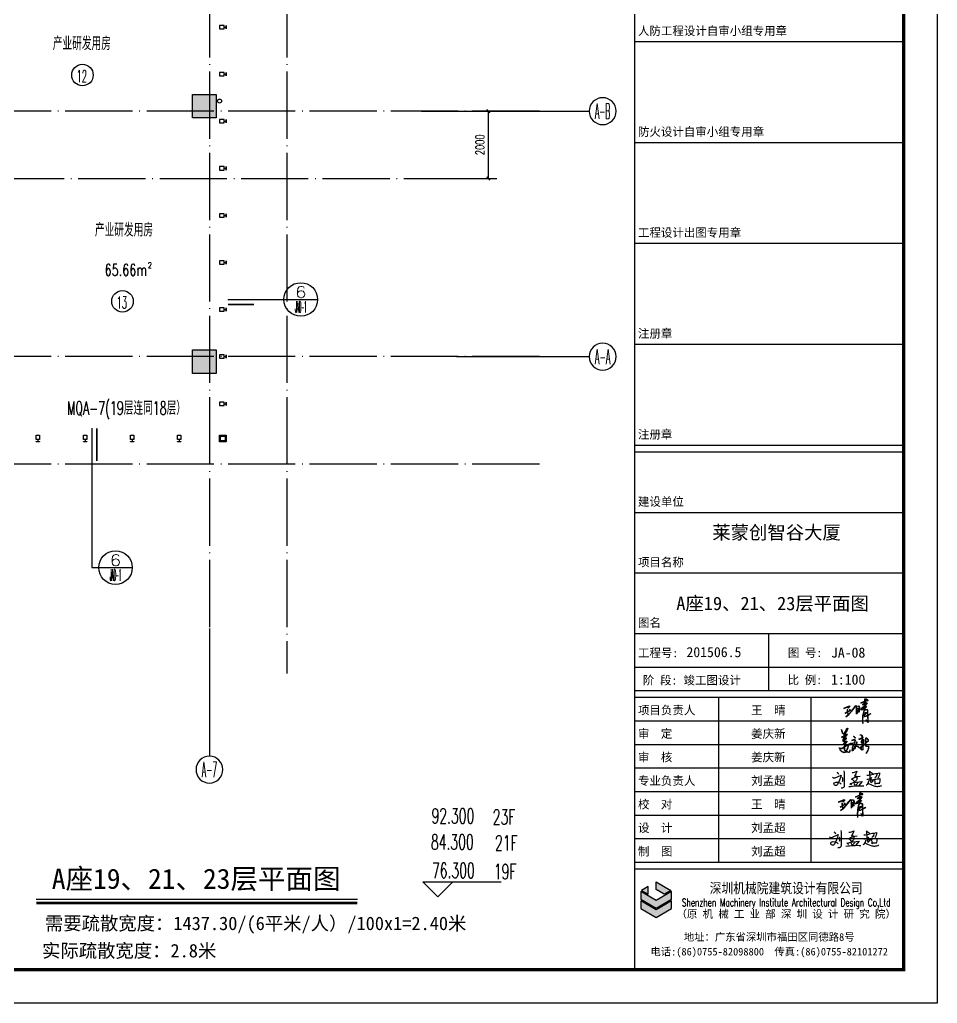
# Model space of a CAD drawing. Extents: x 1980812 to 2578970, y -669191 to 284498.
# Drawn here: x 2037623 to 2064912, y -338014 to -308764 of the extents above; entities that cross this region are included whole.
import ezdxf
from ezdxf.enums import TextEntityAlignment as Align

# ---------------------------------------------------------------- set-up
doc = ezdxf.new("R2010")
doc.units = 0
doc.header["$LTSCALE"] = 1000
doc.header["$MEASUREMENT"] = 0
doc.linetypes.add('DOTE', pattern=[2.42, 2, -0.2, 0.02, -0.2])
for name, color, linetype in [('0-电子签名', 7, 'Continuous'), ('A-ANNO-TEXT', 131, 'Continuous'), ('AXIS', 3, 'Continuous'), ('AXIS_TEXT', 7, 'Continuous'), ('COLU', 6, 'Continuous'), ('COLU_HATCH', 251, 'Continuous'), ('CURTWALL', 2, 'Continuous'), ('DIM_ELEV', 3, 'Continuous'), ('dote', 1, 'DOTE'), ('EQUIP_地漏', 255, 'Continuous'), ('TK', 1, 'Continuous'), ('VPIPE-雨水', 140, 'Continuous'), ('WINDOW', 2, 'Continuous'), ('幕墙编号', 14, 'Continuous'), ('房号', 231, 'Continuous'), ('房间名称', 7, 'Continuous'), ('窗户分隔', 133, 'Continuous'), ('节点', 3, 'Continuous'), ('详细尺寸', 11, 'Continuous'), ('详细标注', 231, 'Continuous')]:
    doc.layers.add(name, color=color, linetype=linetype)
doc.styles.add('_TCH_AXIS', font='COMPLEX', dxfattribs={"bigfont": 'GBCBIG'})
doc.styles.add('_TCH_DIM_T3', font='SIMPLEX', dxfattribs={"width": 0.705882, "bigfont": 'GBCBIG'})
doc.styles.add('COMP', font='COMPLEX.shx', dxfattribs={"bigfont": 'hztxt'})
doc.styles.add('COMPLEX', font='COMPLEX')
doc.styles.add('HEITI', font='simplex.shx', dxfattribs={"width": 0.6, "bigfont": 'hztxt.shx'})
doc.styles.add('HZF', font='ROMANS2', dxfattribs={"width": 0.7, "bigfont": 'HZDF2'})
doc.styles.add('HZTXTW', font='txtw.shx', dxfattribs={"width": 0.6, "bigfont": 'hztxtw.shx'})
doc.styles.add('SONGTI', font='NSimSun.ttf', dxfattribs={"width": 1.1})
doc.dimstyles.new('_TCH_ARCH&&100', dxfattribs={"dimtxt": 255, "dimasz": 100, "dimexe": 250, "dimexo": 300, "dimgap": 122.5, "dimtad": 1, "dimdec": 0, "dimzin": 0, "dimdsep": 46, "dimtxsty": '_TCH_DIM_T3', "dimblk": 'ARCHTICK', "dimcen": 0.09, "dimclrt": 7, "dimazin": 2, "dimtfac": 1, "dimtdec": 0, "dimtix": 1, "dimtmove": 2, "dimatfit": 3, "dimfxl": 1, "dimtolj": 1, "dimtzin": 0, "dimarcsym": 0})

# ---------------------------------------------------------------- blocks, each defined once
blk = doc.blocks.new('_index')
blk.add_line((-0.5, 0), (0.5, 0))
blk.add_circle((0, 0), 0.5)
at = {"style": 'COMP'}
for tag, width, p, p2 in [('1', 2.333333, (-0.17, 0.05), (0.17, 0.05)), ('-', 1.166667, (-0.17, -0.39), (0.17, -0.39))]:
    blk.add_attdef(tag, text='', height=0.34, dxfattribs=dict(at, width=width)).set_placement(p, p2, align=Align.FIT)
blk = doc.blocks.new('A$C28812CA5')
at = {"layer": '房间名称', "style": 'HZTXTW', "width": 0.6}
for p in [(42805, -13987), (44058, -19530)]:
    blk.add_text('产业研发用房', height=400, rotation=0.0006, dxfattribs=at).set_placement(p, align=Align.MIDDLE_CENTER)
blk = doc.blocks.new('huxingbianhao')
at = {"layer": '房号'}
for centre in [(42823, -14927), (44014, -21655)]:
    blk.add_circle(centre, 320, dxfattribs=at)
at = {"layer": '房号', "style": 'HZTXTW', "width": 0.506757}
for s, p in [('12', (42648, -15140)), ('13', (43839, -21869))]:
    blk.add_text(s, height=358.4, dxfattribs=at).set_placement(p)
blk = doc.blocks.new('_ArchTick')
at = {"color": 0, "linetype": 'ByBlock', "const_width": 0.4}
blk.add_lwpolyline([(-0.5, -0.5), (0.5, 0.5)], dxfattribs=at)
blk = doc.blocks.new('*D1662')
at = {"layer": 'Defpoints', "color": 0, "transparency": 16777216}
for p in [(52607, -16000), (52607, -18000), (54892, -18000)]:
    blk.add_point(p, dxfattribs=at)
at = {"layer": '详细标注', "color": 0, "lineweight": -2, "transparency": 16777216}
for p, q in [((52907, -16000), (55142, -16000)), ((54892, -16000), (54892, -18000)), ((52907, -18000), (55142, -18000))]:
    blk.add_line(p, q, dxfattribs=at)
at = {"layer": '详细标注', "color": 0, "lineweight": -2, "transparency": 16777216, "xscale": 100, "yscale": 100, "zscale": 100}
for p, rotation in [((54892, -16000), 90), ((54892, -18000), 270)]:
    blk.add_blockref('_ArchTick', p, dxfattribs=dict(at, rotation=rotation))
at = {"layer": '详细标注', "color": 7, "transparency": 16777216, "insert": (54642, -17000), "char_height": 255, "attachment_point": 5, "rotation": 90, "style": '_TCH_DIM_T3'}
blk.add_mtext('\\A1;2000', dxfattribs=at)
blk = doc.blocks.new('18~23层墙柱')
at = {"layer": 'COLU_HATCH'}
h = blk.add_hatch(color=256, dxfattribs=at)
h.dxf.hatch_style = 1
h.paths.add_polyline_path([(46100, 7100), (46100, 7800), (46800, 7800), (46800, 7100)])
h = blk.add_hatch(color=256, dxfattribs=at)
h.dxf.hatch_style = 1
h.paths.add_polyline_path([(46100, 200), (46800, 200), (46800, -500), (46100, -500)])
at = {"layer": 'COLU'}
for points in [[(46100, 7100), (46100, 7800), (46800, 7800), (46800, 7100)], [(46100, 200), (46800, 200), (46800, -500), (46100, -500)]]:
    blk.add_lwpolyline(points, close=True, dxfattribs=at)
blk = doc.blocks.new('A$C3A35773D')
at = {"layer": 'VPIPE-雨水', "linetype": 'Continuous'}
blk.add_circle((46900, -15700), 60, dxfattribs=at)
blk = doc.blocks.new('竖梃0903')
at = {"layer": '窗户分隔'}
blk.add_line((115028288, 22648046), (115028222, 22648046), dxfattribs=at)
for points in [[(115028222, 22648096), (115028225, 22648096), (115028225, 22647996), (115028222, 22647996)], [(115028288, 22648096), (115028422, 22648096), (115028422, 22647996), (115028288, 22647996)]]:
    blk.add_lwpolyline(points, close=True, dxfattribs=at)
blk = doc.blocks.new('_AXISO')
blk.add_circle((0, 0), 0.5)
at = {"layer": 'AXIS_TEXT', "style": 'COMPLEX', "width": 1.041667}
blk.add_attdef('A', text='', height=0.56, dxfattribs=at).set_placement((-0.25, -0.28), (0.25, -0.28), align=Align.FIT)
blk = doc.blocks.new('王晴')
at = {"layer": '0-电子签名'}
for p, q in [((200470, -227864), (200610, -227801)), ((200470, -227870), (200609, -227807)), ((200475, -227868), (200615, -227805)), ((200570, -227772), (200568, -227800)), ((200568, -227800), (200576, -227894)), ((200571, -227766), (200569, -227794)), ((200569, -227794), (200577, -227888)), ((200605, -227775), (200570, -227772)), ((200606, -227769), (200571, -227766)), ((200576, -227770), (200574, -227798)), ((200574, -227798), (200581, -227892)), ((200610, -227773), (200576, -227770)), ((200656, -227795), (200605, -227775)), ((200657, -227789), (200606, -227769)), ((200609, -227807), (200656, -227803)), ((200661, -227793), (200610, -227773)), ((200610, -227801), (200657, -227797)), ((200615, -227805), (200661, -227801)), ((200656, -227803), (200656, -227795)), ((200657, -227797), (200657, -227789)), ((200661, -227801), (200661, -227793)), ((200027, -228005), (200173, -227944)), ((200028, -227999), (200174, -227938)), ((200033, -228003), (200178, -227942)), ((200122, -228029), (200114, -228045)), ((200114, -228045), (200122, -228119)), ((200123, -228024), (200115, -228040)), ((200115, -228040), (200123, -228114)), ((200127, -228027), (200120, -228043)), ((200120, -228043), (200127, -228118)), ((200178, -227954), (200136, -228003)), ((200179, -227948), (200137, -227997)), ((200184, -227952), (200142, -228001)), ((200161, -228076), (200199, -228047)), ((200162, -228070), (200200, -228041)), ((200167, -228074), (200205, -228045)), ((200173, -227944), (200178, -227954)), ((200174, -227938), (200179, -227948)), ((200199, -228047), (200174, -228041)), ((200200, -228041), (200175, -228035)), ((200178, -227942), (200184, -227952)), ((200205, -228045), (200180, -228039)), ((200226, -228085), (200296, -227996)), ((200227, -228079), (200297, -227990)), ((200232, -228083), (200302, -227994)), ((200296, -227996), (200344, -227938)), ((200297, -227990), (200345, -227932)), ((200302, -227994), (200350, -227936)), ((200344, -227938), (200353, -227948)), ((200345, -227932), (200354, -227942)), ((200350, -227936), (200359, -227946)), ((200353, -227948), (200354, -228157)), ((200354, -227942), (200355, -228151)), ((200357, -228050), (200360, -228029)), ((200358, -228044), (200361, -228024)), ((200359, -227946), (200360, -228155)), ((200360, -228029), (200397, -228012)), ((200361, -228024), (200398, -228006)), ((200402, -228054), (200362, -228121)), ((200363, -228048), (200366, -228027)), ((200403, -228048), (200363, -228115)), ((200366, -228027), (200402, -228010)), ((200408, -228052), (200368, -228119)), ((200368, -228140), (200424, -228067)), ((200369, -228134), (200425, -228061)), ((200373, -228138), (200430, -228065)), ((200394, -227952), (200408, -227941)), ((200395, -227946), (200409, -227935)), ((200397, -228012), (200416, -228025)), ((200398, -228006), (200416, -228019)), ((200400, -227950), (200414, -227939)), ((200402, -228010), (200421, -228023)), ((200416, -228025), (200402, -228054)), ((200416, -228019), (200403, -228048)), ((200408, -227941), (200427, -227983)), ((200421, -228023), (200408, -228052)), ((200409, -227935), (200428, -227977)), ((200414, -227939), (200433, -227981)), ((200427, -227983), (200423, -228106)), ((200428, -227977), (200424, -228101)), ((200433, -227981), (200429, -228104)), ((200482, -228026), (200471, -228047)), ((200471, -228047), (200513, -228031)), ((200483, -228020), (200472, -228041)), ((200472, -228041), (200514, -228025)), ((200488, -228024), (200477, -228045)), ((200477, -228045), (200519, -228029)), ((200542, -227971), (200482, -228026)), ((200543, -227965), (200483, -228020)), ((200548, -227969), (200488, -228024)), ((200513, -228031), (200565, -227989)), ((200514, -228025), (200566, -227983)), ((200515, -227909), (200581, -227858)), ((200565, -227917), (200515, -227909)), ((200516, -227903), (200582, -227852)), ((200566, -227912), (200516, -227903)), ((200519, -228029), (200571, -227987)), ((200521, -227907), (200587, -227856)), ((200571, -227915), (200521, -227907)), ((200561, -228035), (200539, -228112)), ((200562, -228029), (200540, -228106)), ((200571, -227944), (200542, -227971)), ((200572, -227938), (200543, -227965)), ((200567, -228033), (200545, -228110)), ((200577, -227942), (200548, -227969)), ((200580, -227993), (200561, -228035)), ((200581, -227987), (200562, -228029)), ((200576, -227894), (200565, -227917)), ((200565, -227989), (200616, -227954)), ((200577, -227888), (200566, -227912)), ((200566, -227983), (200617, -227948)), ((200586, -227991), (200567, -228033)), ((200631, -227873), (200571, -227944)), ((200581, -227892), (200571, -227915)), ((200571, -227987), (200622, -227952)), ((200632, -227867), (200572, -227938)), ((200636, -227871), (200577, -227942)), ((200578, -228051), (200599, -228037)), ((200579, -228045), (200600, -228031)), ((200616, -227954), (200580, -227993)), ((200581, -227858), (200610, -227861)), ((200617, -227948), (200581, -227987)), ((200582, -227852), (200611, -227855)), ((200584, -228049), (200605, -228035)), ((200622, -227952), (200586, -227991)), ((200587, -227856), (200616, -227859)), ((200599, -228037), (200626, -228040)), ((200600, -228031), (200627, -228034)), ((200605, -228035), (200632, -228038)), ((200610, -227861), (200631, -227873)), ((200611, -227855), (200632, -227867)), ((200616, -227859), (200636, -227871)), ((200626, -228040), (200643, -228047)), ((200627, -228034), (200643, -228041)), ((200632, -228038), (200648, -228045)), ((200643, -228041), (200643, -228086)), ((200643, -228047), (200643, -228092)), ((200648, -228045), (200648, -228090)), ((200066, -228130), (200161, -228076)), ((200067, -228124), (200162, -228070)), ((200072, -228128), (200167, -228074)), ((200077, -228215), (200156, -228159)), ((200077, -228221), (200155, -228165)), ((200082, -228219), (200161, -228163)), ((200122, -228119), (200142, -228176)), ((200123, -228114), (200143, -228170)), ((200127, -228118), (200148, -228174)), ((200155, -228165), (200226, -228085)), ((200156, -228159), (200227, -228079)), ((200161, -228163), (200232, -228083)), ((200362, -228121), (200363, -228138)), ((200363, -228115), (200364, -228132)), ((200363, -228138), (200368, -228140)), ((200364, -228132), (200369, -228134)), ((200368, -228119), (200369, -228136)), ((200369, -228136), (200373, -228138)), ((200519, -228201), (200513, -228335)), ((200520, -228195), (200514, -228329)), ((200539, -228112), (200519, -228201)), ((200525, -228199), (200519, -228333)), ((200540, -228106), (200520, -228195)), ((200545, -228110), (200525, -228199)), ((200535, -228131), (200633, -228110)), ((200536, -228125), (200634, -228104)), ((200541, -228129), (200639, -228108)), ((200632, -228121), (200548, -228184)), ((200548, -228184), (200567, -228214)), ((200633, -228115), (200549, -228178)), ((200549, -228178), (200568, -228209)), ((200638, -228119), (200554, -228182)), ((200554, -228182), (200572, -228212)), ((200567, -228214), (200602, -228209)), ((200568, -228209), (200603, -228203)), ((200572, -228212), (200607, -228207)), ((200602, -228209), (200658, -228179)), ((200603, -228203), (200659, -228174)), ((200607, -228207), (200664, -228178)), ((200622, -228327), (200612, -228307)), ((200623, -228322), (200613, -228301)), ((200628, -228325), (200618, -228305)), ((200633, -228335), (200623, -228322)), ((200633, -228110), (200632, -228121)), ((200634, -228104), (200633, -228115)), ((200639, -228108), (200638, -228119)), ((200643, -228092), (200641, -228137)), ((200641, -228137), (200648, -228226)), ((200643, -228086), (200642, -228131)), ((200642, -228131), (200649, -228220)), ((200648, -228090), (200647, -228135)), ((200647, -228135), (200654, -228224)), ((200648, -228226), (200651, -228319)), ((200649, -228220), (200652, -228313)), ((200651, -228319), (200654, -228372)), ((200652, -228313), (200655, -228367)), ((200654, -228224), (200657, -228317)), ((200657, -228317), (200660, -228371)), ((200658, -228179), (200712, -228150)), ((200659, -228174), (200713, -228145)), ((200664, -228178), (200718, -228148)), ((200712, -228150), (200734, -228140)), ((200713, -228145), (200735, -228134)), ((200718, -228148), (200740, -228138)), ((200513, -228335), (200516, -228400)), ((200514, -228329), (200517, -228394)), ((200519, -228333), (200522, -228398)), ((200632, -228340), (200622, -228327)), ((200638, -228339), (200628, -228325)), ((200654, -228372), (200632, -228340)), ((200655, -228367), (200633, -228335)), ((200660, -228371), (200638, -228339))]:
    blk.add_line(p, q, dxfattribs=at)
blk = doc.blocks.new('姜庆新')
at = {"color": 7}
for p, q in [((200141, -229180), (200149, -229212)), ((200143, -229185), (200151, -229218)), ((200146, -229181), (200154, -229214)), ((200149, -229212), (200156, -229235)), ((200151, -229218), (200158, -229240)), ((200154, -229214), (200161, -229237)), ((200156, -229235), (200165, -229262)), ((200158, -229240), (200167, -229267)), ((200161, -229237), (200170, -229264)), ((200165, -229262), (200186, -229286)), ((200167, -229267), (200188, -229291)), ((200170, -229264), (200191, -229288)), ((200186, -229286), (200206, -229286)), ((200188, -229291), (200208, -229291)), ((200191, -229288), (200211, -229288)), ((200233, -229289), (200197, -229345)), ((200235, -229294), (200199, -229351)), ((200238, -229290), (200202, -229347)), ((200206, -229286), (200220, -229276)), ((200208, -229291), (200222, -229281)), ((200211, -229288), (200225, -229278)), ((200220, -229276), (200231, -229255)), ((200222, -229281), (200233, -229260)), ((200225, -229278), (200236, -229256)), ((200231, -229255), (200244, -229231)), ((200233, -229260), (200246, -229236)), ((200257, -229238), (200233, -229289)), ((200259, -229243), (200235, -229294)), ((200236, -229256), (200249, -229232)), ((200262, -229239), (200238, -229290)), ((200244, -229231), (200258, -229204)), ((200246, -229236), (200260, -229209)), ((200249, -229232), (200263, -229205)), ((200275, -229208), (200257, -229238)), ((200258, -229204), (200274, -229170)), ((200277, -229213), (200259, -229243)), ((200260, -229209), (200276, -229175)), ((200261, -229310), (200273, -229300)), ((200280, -229210), (200262, -229239)), ((200263, -229205), (200279, -229172)), ((200263, -229315), (200274, -229305)), ((200266, -229312), (200277, -229302)), ((200287, -229300), (200267, -229321)), ((200288, -229305), (200269, -229327)), ((200292, -229302), (200272, -229323)), ((200273, -229300), (200287, -229300)), ((200274, -229170), (200282, -229153)), ((200274, -229305), (200288, -229305)), ((200285, -229182), (200275, -229208)), ((200276, -229175), (200284, -229158)), ((200287, -229188), (200277, -229213)), ((200277, -229302), (200292, -229302)), ((200279, -229172), (200287, -229154)), ((200290, -229184), (200280, -229210)), ((200282, -229153), (200299, -229157)), ((200284, -229158), (200301, -229162)), ((200299, -229157), (200285, -229182)), ((200287, -229154), (200304, -229159)), ((200301, -229162), (200287, -229188)), ((200304, -229159), (200290, -229184)), ((200151, -229365), (200214, -229342)), ((200151, -229374), (200151, -229365)), ((200171, -229374), (200151, -229374)), ((200153, -229370), (200216, -229348)), ((200153, -229379), (200153, -229370)), ((200172, -229379), (200153, -229379)), ((200156, -229367), (200219, -229344)), ((200156, -229375), (200156, -229367)), ((200176, -229375), (200156, -229375)), ((200197, -229345), (200171, -229374)), ((200199, -229351), (200172, -229379)), ((200202, -229347), (200176, -229375)), ((200180, -229434), (200178, -229453)), ((200178, -229453), (200180, -229466)), ((200182, -229440), (200179, -229458)), ((200179, -229458), (200182, -229471)), ((200197, -229409), (200180, -229434)), ((200180, -229466), (200190, -229466)), ((200199, -229414), (200182, -229440)), ((200182, -229471), (200192, -229471)), ((200185, -229436), (200183, -229455)), ((200183, -229455), (200185, -229467)), ((200202, -229411), (200185, -229436)), ((200185, -229467), (200195, -229467)), ((200190, -229466), (200209, -229444)), ((200192, -229471), (200211, -229450)), ((200195, -229467), (200214, -229446)), ((200216, -229376), (200197, -229409)), ((200197, -229539), (200209, -229522)), ((200205, -229539), (200197, -229539)), ((200218, -229382), (200199, -229414)), ((200199, -229544), (200211, -229527)), ((200206, -229544), (200199, -229544)), ((200221, -229378), (200202, -229411)), ((200202, -229541), (200214, -229524)), ((200210, -229541), (200202, -229541)), ((200219, -229542), (200205, -229539)), ((200221, -229547), (200206, -229544)), ((200209, -229444), (200246, -229415)), ((200209, -229522), (200223, -229502)), ((200224, -229544), (200210, -229541)), ((200211, -229450), (200247, -229420)), ((200211, -229527), (200225, -229508)), ((200219, -229352), (200212, -229424)), ((200212, -229424), (200216, -229488)), ((200221, -229358), (200213, -229430)), ((200213, -229430), (200218, -229494)), ((200214, -229342), (200236, -229323)), ((200214, -229446), (200251, -229416)), ((200214, -229524), (200228, -229504)), ((200216, -229348), (200237, -229328)), ((200243, -229355), (200216, -229376)), ((200216, -229488), (200217, -229514)), ((200224, -229354), (200217, -229426)), ((200217, -229426), (200221, -229490)), ((200217, -229514), (200217, -229529)), ((200217, -229529), (200219, -229542)), ((200245, -229360), (200218, -229382)), ((200218, -229494), (200219, -229519)), ((200219, -229344), (200241, -229324)), ((200220, -229365), (200219, -229352)), ((200219, -229519), (200219, -229535)), ((200219, -229535), (200221, -229547)), ((200230, -229378), (200220, -229365)), ((200248, -229357), (200221, -229378)), ((200222, -229370), (200221, -229358)), ((200221, -229490), (200222, -229515)), ((200232, -229383), (200222, -229370)), ((200222, -229515), (200222, -229531)), ((200222, -229531), (200224, -229544)), ((200223, -229502), (200239, -229490)), ((200225, -229367), (200224, -229354)), ((200239, -229539), (200224, -229579)), ((200235, -229380), (200225, -229367)), ((200225, -229508), (200240, -229495)), ((200240, -229544), (200226, -229584)), ((200228, -229504), (200243, -229491)), ((200243, -229541), (200229, -229581)), ((200236, -229323), (200261, -229310)), ((200237, -229328), (200263, -229315)), ((200239, -229490), (200250, -229480)), ((200256, -229504), (200239, -229539)), ((200240, -229495), (200252, -229485)), ((200257, -229509), (200240, -229544)), ((200241, -229324), (200266, -229312)), ((200267, -229321), (200243, -229355)), ((200243, -229491), (200255, -229481)), ((200260, -229506), (200243, -229541)), ((200269, -229327), (200245, -229360)), ((200246, -229415), (200268, -229400)), ((200247, -229420), (200270, -229406)), ((200272, -229323), (200248, -229357)), ((200250, -229480), (200260, -229471)), ((200251, -229416), (200273, -229402)), ((200252, -229485), (200262, -229477)), ((200255, -229481), (200265, -229473)), ((200271, -229475), (200256, -229504)), ((200268, -229395), (200257, -229386)), ((200273, -229481), (200257, -229509)), ((200270, -229400), (200259, -229392)), ((200260, -229471), (200271, -229473)), ((200276, -229477), (200260, -229506)), ((200273, -229397), (200262, -229388)), ((200262, -229477), (200273, -229478)), ((200265, -229473), (200276, -229474)), ((200268, -229400), (200268, -229395)), ((200270, -229406), (200270, -229400)), ((200271, -229473), (200271, -229475)), ((200273, -229402), (200273, -229397)), ((200273, -229478), (200273, -229481)), ((200276, -229474), (200276, -229477)), ((200302, -229559), (200319, -229549)), ((200307, -229561), (200324, -229551)), ((200319, -229549), (200357, -229529)), ((200321, -229554), (200359, -229535)), ((200324, -229551), (200362, -229531)), ((200357, -229529), (200376, -229525)), ((200359, -229535), (200378, -229530)), ((200362, -229531), (200381, -229527)), ((200376, -229525), (200389, -229519)), ((200378, -229530), (200390, -229525)), ((200381, -229527), (200394, -229521)), ((200389, -229519), (200413, -229518)), ((200390, -229525), (200414, -229523)), ((200394, -229521), (200418, -229520)), ((200403, -229449), (200427, -229441)), ((200405, -229454), (200429, -229447)), ((200408, -229450), (200432, -229443)), ((200413, -229518), (200420, -229518)), ((200414, -229523), (200422, -229523)), ((200418, -229520), (200425, -229520)), ((200427, -229441), (200450, -229434)), ((200429, -229447), (200451, -229440)), ((200432, -229443), (200454, -229436)), ((200438, -229349), (200452, -229355)), ((200440, -229355), (200454, -229360)), ((200455, -229521), (200441, -229556)), ((200443, -229351), (200457, -229357)), ((200457, -229526), (200443, -229561)), ((200460, -229523), (200446, -229558)), ((200450, -229434), (200455, -229434)), ((200451, -229440), (200457, -229440)), ((200452, -229355), (200458, -229361)), ((200454, -229360), (200460, -229366)), ((200454, -229436), (200460, -229436)), ((200455, -229434), (200469, -229434)), ((200462, -229495), (200455, -229521)), ((200457, -229357), (200463, -229363)), ((200457, -229440), (200471, -229440)), ((200464, -229501), (200457, -229526)), ((200458, -229361), (200464, -229371)), ((200460, -229366), (200465, -229376)), ((200460, -229436), (200474, -229436)), ((200467, -229497), (200460, -229523)), ((200474, -229481), (200462, -229495)), ((200463, -229363), (200469, -229372)), ((200464, -229371), (200476, -229376)), ((200475, -229486), (200464, -229501)), ((200465, -229376), (200478, -229382)), ((200479, -229483), (200467, -229497)), ((200469, -229372), (200481, -229378)), ((200469, -229434), (200476, -229436)), ((200479, -229393), (200471, -229391)), ((200471, -229440), (200478, -229441)), ((200481, -229399), (200473, -229396)), ((200474, -229436), (200481, -229438)), ((200478, -229460), (200474, -229481)), ((200480, -229465), (200475, -229486)), ((200476, -229376), (200479, -229393)), ((200484, -229395), (200476, -229392)), ((200476, -229436), (200486, -229447)), ((200478, -229382), (200481, -229399)), ((200478, -229441), (200488, -229452)), ((200486, -229447), (200478, -229460)), ((200483, -229462), (200479, -229483)), ((200488, -229452), (200480, -229465)), ((200481, -229378), (200484, -229395)), ((200481, -229438), (200491, -229449)), ((200491, -229449), (200483, -229462)), ((200516, -229497), (200491, -229569)), ((200518, -229502), (200492, -229574)), ((200521, -229498), (200496, -229571)), ((200496, -229573), (200510, -229546)), ((200501, -229575), (200515, -229548)), ((200510, -229546), (200525, -229509)), ((200512, -229552), (200526, -229515)), ((200515, -229548), (200530, -229511)), ((200527, -229494), (200516, -229497)), ((200529, -229499), (200518, -229502)), ((200532, -229496), (200521, -229498)), ((200525, -229509), (200527, -229494)), ((200526, -229515), (200529, -229499)), ((200530, -229511), (200532, -229496)), ((200566, -229410), (200581, -229417)), ((200567, -229416), (200583, -229423)), ((200571, -229412), (200586, -229419)), ((200581, -229417), (200601, -229416)), ((200583, -229423), (200603, -229421)), ((200586, -229419), (200606, -229418)), ((200601, -229313), (200634, -229318)), ((200601, -229416), (200607, -229412)), ((200603, -229318), (200635, -229324)), ((200603, -229421), (200608, -229417)), ((200606, -229314), (200639, -229320)), ((200606, -229418), (200612, -229414)), ((200607, -229412), (200625, -229396)), ((200608, -229417), (200627, -229402)), ((200612, -229414), (200630, -229398)), ((200625, -229396), (200638, -229388)), ((200627, -229402), (200640, -229393)), ((200630, -229398), (200643, -229389)), ((200634, -229318), (200648, -229324)), ((200635, -229324), (200650, -229329)), ((200636, -229491), (200635, -229511)), ((200635, -229511), (200646, -229512)), ((200646, -229446), (200636, -229491)), ((200638, -229496), (200637, -229516)), ((200637, -229516), (200648, -229518)), ((200638, -229388), (200658, -229383)), ((200648, -229451), (200638, -229496)), ((200639, -229320), (200653, -229326)), ((200640, -229393), (200659, -229389)), ((200641, -229493), (200640, -229513)), ((200640, -229513), (200651, -229514)), ((200651, -229448), (200641, -229493)), ((200653, -229348), (200642, -229345)), ((200643, -229389), (200663, -229385)), ((200655, -229353), (200644, -229351)), ((200648, -229422), (200646, -229446)), ((200646, -229512), (200663, -229502)), ((200658, -229350), (200647, -229347)), ((200648, -229324), (200656, -229335)), ((200652, -229398), (200648, -229422)), ((200650, -229427), (200648, -229451)), ((200648, -229518), (200665, -229508)), ((200650, -229329), (200658, -229341)), ((200654, -229403), (200650, -229427)), ((200653, -229423), (200651, -229448)), ((200651, -229514), (200668, -229504)), ((200663, -229371), (200652, -229398)), ((200653, -229326), (200661, -229337)), ((200658, -229341), (200653, -229348)), ((200657, -229399), (200653, -229423)), ((200665, -229376), (200654, -229403)), ((200659, -229346), (200655, -229353)), ((200656, -229335), (200658, -229341)), ((200668, -229372), (200657, -229399)), ((200658, -229341), (200659, -229346)), ((200663, -229343), (200658, -229350)), ((200658, -229383), (200675, -229378)), ((200659, -229389), (200676, -229383)), ((200661, -229337), (200663, -229343)), ((200668, -229362), (200663, -229371)), ((200663, -229385), (200680, -229380)), ((200663, -229502), (200682, -229467)), ((200669, -229368), (200665, -229376)), ((200665, -229508), (200684, -229472)), ((200679, -229375), (200668, -229362)), ((200673, -229364), (200668, -229372)), ((200668, -229504), (200687, -229469)), ((200681, -229380), (200669, -229368)), ((200682, -229434), (200672, -229572)), ((200684, -229377), (200673, -229364)), ((200684, -229440), (200674, -229577)), ((200675, -229378), (200679, -229375)), ((200676, -229383), (200681, -229380)), ((200687, -229436), (200677, -229573)), ((200677, -229580), (200717, -229542)), ((200679, -229586), (200719, -229547)), ((200680, -229380), (200684, -229377)), ((200686, -229426), (200682, -229434)), ((200682, -229467), (200692, -229456)), ((200682, -229582), (200722, -229544)), ((200688, -229431), (200684, -229440)), ((200684, -229472), (200693, -229461)), ((200703, -229449), (200686, -229426)), ((200691, -229428), (200687, -229436)), ((200687, -229469), (200697, -229457)), ((200705, -229454), (200688, -229431)), ((200708, -229450), (200691, -229428)), ((200692, -229456), (200703, -229449)), ((200693, -229461), (200705, -229454)), ((200697, -229457), (200708, -229450)), ((200717, -229542), (200740, -229524)), ((200719, -229547), (200742, -229529)), ((200722, -229544), (200745, -229525)), ((200737, -229440), (200731, -229478)), ((200731, -229478), (200733, -229519)), ((200739, -229445), (200733, -229484)), ((200733, -229484), (200735, -229525)), ((200733, -229519), (200738, -229552)), ((200735, -229525), (200740, -229557)), ((200742, -229442), (200736, -229480)), ((200736, -229480), (200738, -229521)), ((200740, -229409), (200737, -229440)), ((200738, -229521), (200743, -229554)), ((200742, -229414), (200739, -229445)), ((200748, -229395), (200740, -229409)), ((200740, -229524), (200781, -229475)), ((200750, -229400), (200742, -229414)), ((200745, -229411), (200742, -229442)), ((200742, -229529), (200783, -229481)), ((200753, -229397), (200745, -229411)), ((200745, -229525), (200786, -229477)), ((200760, -229393), (200748, -229395)), ((200761, -229399), (200750, -229400)), ((200765, -229395), (200753, -229397)), ((200785, -229413), (200760, -229393)), ((200787, -229419), (200761, -229399)), ((200790, -229415), (200765, -229395)), ((200781, -229475), (200788, -229471)), ((200783, -229481), (200790, -229477)), ((200799, -229429), (200785, -229413)), ((200786, -229477), (200793, -229473)), ((200801, -229434), (200787, -229419)), ((200788, -229471), (200813, -229457)), ((200804, -229431), (200790, -229415)), ((200790, -229477), (200815, -229462)), ((200793, -229473), (200818, -229459)), ((200809, -229439), (200799, -229429)), ((200811, -229444), (200801, -229434)), ((200814, -229440), (200804, -229431)), ((200813, -229457), (200809, -229439)), ((200815, -229462), (200811, -229444)), ((200818, -229459), (200814, -229440)), ((200084, -229634), (200114, -229644)), ((200086, -229639), (200116, -229649)), ((200089, -229636), (200119, -229646)), ((200113, -229691), (200111, -229672)), ((200114, -229696), (200113, -229678)), ((200128, -229709), (200113, -229691)), ((200114, -229644), (200125, -229648)), ((200130, -229714), (200114, -229696)), ((200116, -229649), (200127, -229653)), ((200117, -229692), (200116, -229674)), ((200133, -229711), (200117, -229692)), ((200119, -229646), (200130, -229650)), ((200125, -229648), (200137, -229648)), ((200127, -229653), (200138, -229653)), ((200155, -229730), (200128, -229709)), ((200130, -229650), (200142, -229650)), ((200157, -229736), (200130, -229714)), ((200160, -229732), (200133, -229711)), ((200137, -229648), (200154, -229648)), ((200138, -229653), (200155, -229653)), ((200142, -229650), (200159, -229650)), ((200154, -229648), (200169, -229635)), ((200155, -229653), (200171, -229641)), ((200214, -229751), (200155, -229730)), ((200216, -229757), (200157, -229736)), ((200159, -229650), (200174, -229637)), ((200219, -229753), (200160, -229732)), ((200169, -229635), (200189, -229631)), ((200171, -229641), (200191, -229636)), ((200174, -229637), (200194, -229633)), ((200189, -229631), (200210, -229610)), ((200191, -229636), (200212, -229615)), ((200194, -229633), (200215, -229612)), ((200210, -229610), (200230, -229600)), ((200212, -229615), (200232, -229605)), ((200222, -229599), (200213, -229633)), ((200213, -229633), (200214, -229662)), ((200214, -229662), (200219, -229685)), ((200234, -229746), (200214, -229751)), ((200215, -229612), (200235, -229602)), ((200223, -229604), (200215, -229638)), ((200215, -229638), (200216, -229668)), ((200216, -229668), (200221, -229690)), ((200236, -229751), (200216, -229757)), ((200226, -229600), (200218, -229634)), ((200218, -229634), (200219, -229664)), ((200219, -229664), (200224, -229687)), ((200219, -229685), (200260, -229729)), ((200239, -229748), (200219, -229753)), ((200221, -229690), (200262, -229734)), ((200224, -229579), (200222, -229599)), ((200226, -229584), (200223, -229604)), ((200224, -229687), (200265, -229731)), ((200229, -229581), (200226, -229600)), ((200230, -229600), (200240, -229593)), ((200232, -229605), (200242, -229598)), ((200247, -229719), (200234, -229746)), ((200235, -229602), (200245, -229595)), ((200249, -229724), (200236, -229751)), ((200252, -229721), (200239, -229748)), ((200240, -229593), (200268, -229579)), ((200242, -229598), (200270, -229584)), ((200245, -229595), (200273, -229581)), ((200260, -229705), (200247, -229719)), ((200262, -229710), (200249, -229724)), ((200265, -229707), (200252, -229721)), ((200277, -229685), (200260, -229705)), ((200260, -229729), (200285, -229730)), ((200279, -229690), (200262, -229710)), ((200262, -229734), (200287, -229736)), ((200282, -229687), (200265, -229707)), ((200265, -229731), (200290, -229732)), ((200268, -229579), (200274, -229575)), ((200270, -229584), (200276, -229580)), ((200273, -229581), (200279, -229576)), ((200274, -229575), (200302, -229559)), ((200276, -229580), (200304, -229564)), ((200280, -229674), (200277, -229685)), ((200279, -229576), (200307, -229561)), ((200281, -229679), (200279, -229690)), ((200287, -229661), (200280, -229674)), ((200288, -229666), (200281, -229679)), ((200285, -229675), (200282, -229687)), ((200292, -229663), (200285, -229675)), ((200285, -229730), (200319, -229742)), ((200295, -229637), (200287, -229661)), ((200287, -229736), (200321, -229747)), ((200297, -229642), (200288, -229666)), ((200290, -229732), (200324, -229743)), ((200300, -229639), (200292, -229663)), ((200302, -229617), (200295, -229637)), ((200304, -229622), (200297, -229642)), ((200307, -229619), (200300, -229639)), ((200309, -229592), (200302, -229617)), ((200304, -229564), (200321, -229554)), ((200311, -229597), (200304, -229622)), ((200314, -229593), (200307, -229619)), ((200315, -229562), (200309, -229592)), ((200317, -229567), (200311, -229597)), ((200320, -229564), (200314, -229593)), ((200319, -229742), (200343, -229734)), ((200321, -229747), (200345, -229740)), ((200324, -229743), (200348, -229736)), ((200345, -229732), (200353, -229719)), ((200347, -229737), (200355, -229724)), ((200350, -229733), (200358, -229721)), ((200353, -229719), (200357, -229684)), ((200355, -229724), (200359, -229689)), ((200358, -229721), (200362, -229685)), ((200411, -229662), (200403, -229693)), ((200403, -229693), (200410, -229698)), ((200413, -229668), (200405, -229699)), ((200405, -229699), (200412, -229703)), ((200416, -229664), (200408, -229695)), ((200408, -229695), (200415, -229699)), ((200410, -229698), (200424, -229698)), ((200414, -229637), (200411, -229662)), ((200412, -229703), (200426, -229703)), ((200416, -229642), (200413, -229668)), ((200417, -229614), (200414, -229637)), ((200415, -229699), (200429, -229699)), ((200419, -229619), (200416, -229642)), ((200419, -229639), (200416, -229664)), ((200431, -229584), (200417, -229614)), ((200433, -229590), (200419, -229619)), ((200422, -229616), (200419, -229639)), ((200436, -229586), (200422, -229616)), ((200424, -229698), (200434, -229691)), ((200426, -229703), (200436, -229696)), ((200429, -229699), (200439, -229692)), ((200441, -229556), (200431, -229584)), ((200443, -229561), (200433, -229590)), ((200434, -229691), (200451, -229662)), ((200446, -229558), (200436, -229586)), ((200436, -229696), (200453, -229668)), ((200439, -229692), (200456, -229664)), ((200451, -229662), (200474, -229610)), ((200453, -229668), (200475, -229615)), ((200456, -229664), (200479, -229612)), ((200469, -229603), (200467, -229633)), ((200467, -229633), (200467, -229647)), ((200467, -229647), (200468, -229659)), ((200471, -229608), (200468, -229638)), ((200468, -229659), (200488, -229630)), ((200468, -229638), (200468, -229652)), ((200468, -229652), (200470, -229665)), ((200491, -229569), (200469, -229603)), ((200470, -229665), (200490, -229635)), ((200492, -229574), (200471, -229608)), ((200474, -229605), (200471, -229634)), ((200471, -229634), (200471, -229648)), ((200471, -229648), (200473, -229661)), ((200473, -229661), (200493, -229632)), ((200496, -229571), (200474, -229605)), ((200474, -229610), (200496, -229573)), ((200475, -229615), (200498, -229578)), ((200479, -229612), (200501, -229575)), ((200488, -229630), (200489, -229604)), ((200489, -229604), (200499, -229594)), ((200490, -229635), (200491, -229610)), ((200491, -229610), (200501, -229600)), ((200493, -229632), (200494, -229606)), ((200494, -229606), (200504, -229596)), ((200498, -229578), (200512, -229552)), ((200499, -229594), (200508, -229587)), ((200501, -229600), (200509, -229593)), ((200504, -229596), (200513, -229589)), ((200508, -229587), (200547, -229599)), ((200509, -229593), (200549, -229604)), ((200513, -229589), (200552, -229600)), ((200547, -229599), (200571, -229621)), ((200549, -229604), (200573, -229627)), ((200552, -229600), (200576, -229623)), ((200571, -229621), (200594, -229633)), ((200573, -229627), (200596, -229638)), ((200576, -229623), (200599, -229634)), ((200594, -229633), (200628, -229644)), ((200596, -229638), (200630, -229649)), ((200599, -229634), (200633, -229646)), ((200618, -229635), (200636, -229607)), ((200628, -229661), (200618, -229635)), ((200620, -229641), (200638, -229612)), ((200630, -229666), (200620, -229641)), ((200623, -229637), (200641, -229609)), ((200633, -229663), (200623, -229637)), ((200628, -229644), (200645, -229645)), ((200642, -229676), (200628, -229661)), ((200630, -229649), (200647, -229651)), ((200644, -229682), (200630, -229666)), ((200633, -229646), (200650, -229647)), ((200647, -229678), (200633, -229663)), ((200636, -229607), (200677, -229580)), ((200638, -229612), (200679, -229586)), ((200641, -229609), (200682, -229582)), ((200653, -229688), (200642, -229676)), ((200655, -229693), (200644, -229682)), ((200658, -229690), (200647, -229678)), ((200672, -229679), (200653, -229688)), ((200674, -229685), (200655, -229693)), ((200677, -229681), (200658, -229690)), ((200672, -229572), (200672, -229601)), ((200672, -229601), (200672, -229655)), ((200672, -229655), (200672, -229679)), ((200674, -229577), (200674, -229607)), ((200674, -229607), (200674, -229661)), ((200674, -229661), (200674, -229685)), ((200677, -229573), (200677, -229603)), ((200677, -229603), (200677, -229657)), ((200677, -229657), (200677, -229681)), ((200738, -229552), (200740, -229572)), ((200740, -229557), (200742, -229577)), ((200740, -229572), (200747, -229589)), ((200742, -229577), (200749, -229594)), ((200743, -229554), (200745, -229573)), ((200745, -229573), (200752, -229590)), ((200747, -229589), (200778, -229592)), ((200749, -229594), (200780, -229597)), ((200752, -229590), (200783, -229593)), ((200758, -229763), (200753, -229773)), ((200760, -229768), (200754, -229778)), ((200763, -229765), (200757, -229774)), ((200765, -229750), (200758, -229763)), ((200767, -229755), (200760, -229768)), ((200770, -229752), (200763, -229765)), ((200785, -229720), (200765, -229750)), ((200787, -229726), (200767, -229755)), ((200790, -229722), (200770, -229752)), ((200778, -229592), (200806, -229592)), ((200780, -229597), (200808, -229597)), ((200783, -229593), (200811, -229593)), ((200795, -229702), (200785, -229720)), ((200797, -229707), (200787, -229726)), ((200800, -229704), (200790, -229722)), ((200796, -229691), (200795, -229702)), ((200806, -229658), (200796, -229691)), ((200798, -229696), (200797, -229707)), ((200808, -229663), (200798, -229696)), ((200801, -229692), (200800, -229704)), ((200811, -229660), (200801, -229692)), ((200806, -229592), (200808, -229606)), ((200812, -229634), (200806, -229658)), ((200808, -229597), (200810, -229611)), ((200808, -229606), (200812, -229610)), ((200814, -229639), (200808, -229663)), ((200810, -229611), (200814, -229615)), ((200811, -229593), (200813, -229607)), ((200817, -229636), (200811, -229660)), ((200812, -229610), (200812, -229634)), ((200813, -229607), (200817, -229612)), ((200814, -229615), (200814, -229639)), ((200817, -229612), (200817, -229636))]:
    blk.add_line(p, q, dxfattribs=at)
blk = doc.blocks.new('刘孟超')
at = {"linetype": 'ByBlock'}
for points in [[(495095.74, 145732.24, -0.015065), (495095.79, 145727.11, -0.255684), (495095.54, 145726.49, -0.286701), (495094.71, 145726.24, 0.222983)], [(495098.53, 145731.66, 0.05888), (495100.2, 145732.13, -0.116148), (495099.38, 145730.47, -0.613981), (495100.26, 145729.8, -0.172484), (495099.9, 145728.8, -0.605124), (495099.21, 145728.72, -0.614486)], [(495103.65, 145730.73, 0.022121), (495105.95, 145731.17, -0.121506), (495104.57, 145732.17), (495104.74, 145729.79)], [(495106.17, 145731.29, 0.056173), (495108.08, 145731.61, -0.1953), (495107.46, 145729.85, -1.31616)], [(495091.72, 145730.1, 0.257492), (495092.62, 145729.9), (495094.78, 145730.83, -0.079168), (495093.34, 145727.45, -1.070102), (495092.37, 145728.17), (495092.37, 145728.17, -0.407235), (495094.73, 145727.64, -16.585249)], [(495095.14, 145730.13, -0.017378), (495095.24, 145728.57, -0.002652), (495095.36, 145729.35, 0.127374)], [(495098.1, 145727.91, -0.089002), (495102.03, 145728.53), (495100.84, 145727.12)], [(495099.21, 145728.72, 0.162192), (495098.33, 145729.43, -0.131454), (495101.35, 145730.4, 21.415686)], [(495100.55, 145728.26, -0.150827), (495099.84, 145727.3, -0.206078)], [(495104.33, 145728.91, -0.086653), (495103.8, 145727.51, -0.315537), (495103.4, 145727.33, -2.029986)], [(495103.71, 145729.37, 0.222169), (495105.27, 145729.99, 0.192394), (495105.09, 145728.11, 0.108587), (495105.96, 145729.01, 0.063647), (495104.64, 145728.99)], [(495106.11, 145729.48, -0.115597), (495106.52, 145727.7, 6.775042)], [(495106.39, 145729.34, -0.025855), (495108.2, 145729.57, -0.058915), (495108.01, 145727.83, -0.574013)], [(495107.13, 145731.4, -0.276036), (495106.52, 145729.82, 0.273163)], [(495097.44, 145726.81, -0.049677), (495102.69, 145727.1, 0.119852)], [(495104.05, 145728.01, 0.079604), (495106.07, 145727.12, 0.08202), (495107.55, 145726.84, 0.054732), (495108.93, 145727.24, 1.004582)], [(495106.6, 145727.8, -0.17534), (495108.05, 145727.98, 4.795915)]]:
    blk.add_lwpolyline(points, format="xyb", dxfattribs=at)
for points in [[(495097.79, 145727.94), (495098.33, 145727.38)], [(495099.2, 145727.94), (495099.51, 145727.35)]]:
    blk.add_lwpolyline(points, dxfattribs=at)
blk.add_open_spline([(495093.29, 145731.82), (495093.42, 145731.76), (495093.51, 145731.61), (495093.63, 145731.48), (495093.81, 145731.29), (495093.8, 145731.08)], degree=3, knots=[0, 0, 0, 0, 67.572156, 111.127332, 147.975147, 147.975147, 147.975147, 147.975147])
blk = doc.blocks.new('A$C30D84972')
at = {"layer": 'CURTWALL'}
for points in [[(46900, -25630), (47100, -25630), (47100, -25830), (46900, -25830)], [(46930, -25660), (47070, -25660), (47070, -25800), (46930, -25800)]]:
    blk.add_lwpolyline(points, close=True, dxfattribs=at)
at = {"layer": 'dote'}
blk.add_line((6400, -18000), (53728.2, -18000), dxfattribs=at)
at = {"layer": '详细标注'}
dim = blk.add_aligned_dim(p1=(52607, -16000), p2=(52607, -18000), distance=2284.5, dimstyle='_TCH_ARCH&&100', dxfattribs=at)
dim.commit()
dim.dimension.update_dxf_attribs({"geometry": '*D1662', "text_midpoint": (54641.5, -17000)})

msp = doc.modelspace()

# ---------------------------------------------------------------- hatches: boundary and pattern name
at = {"layer": 'TK'}
h = msp.add_hatch(color=256, dxfattribs=at)
h.paths.add_polyline_path([(2056788.7, -334767), (2056549.9, -334629.1), (2056549.9, -334402.9), (2056984.7, -334653.9)])
h.paths.add_polyline_path([(2056115, -334653.9), (2056311, -334767), (2056311, -334540.8)])
h.paths.add_polyline_path([(2056092.6, -334919), (2056549.9, -335183), (2057007.1, -334919), (2057007.1, -334692.7), (2056549.9, -334956.7), (2056092.6, -334692.7)])
h.paths.add_polyline_path([(2056549.9, -335461), (2057007.1, -335197), (2057007.1, -334970.7), (2056549.9, -335234.7), (2056092.6, -334970.7), (2056092.6, -335197)])

# ---------------------------------------------------------------- linework, layer by layer
at = {"layer": 'A-ANNO-TEXT'}
msp.add_line((2038116.2, -334911.6), (2047668.6, -334911.6), dxfattribs=at)
at = {"layer": 'A-ANNO-TEXT', "const_width": 75}
msp.add_lwpolyline([(2038116.2, -335028), (2047668.6, -335028)], dxfattribs=at)
at = {"layer": 'AXIS'}
for p, q in [((2050610.3, -311484.4), (2054559.1, -311484.4)), ((2050610.3, -318784.4), (2054559.1, -318784.4)), ((2043266.5, -326868.3), (2043266.5, -330662.7))]:
    msp.add_line(p, q, dxfattribs=at)
at = {"layer": 'DIM_ELEV'}
for p, q in [((2050057.1, -334848.1), (2049607.1, -334398.1)), ((2049607.1, -334398.1), (2051940.8, -334398.1)), ((2050057.1, -334848.1), (2050507.1, -334398.1))]:
    msp.add_line(p, q, dxfattribs=at)
at = {"layer": 'dote'}
for p, q in [((2043266.5, -286107.2), (2043266.5, -328208.1)), ((2045566.5, -286107.2), (2045566.5, -328208.1)), ((2053079.9, -311484.4), (1988213, -311484.4)), ((2053079.9, -318784.4), (1988213, -318784.4)), ((2053079.9, -321984.4), (1988213, -321984.4))]:
    msp.add_line(p, q, dxfattribs=at)
at = {"layer": 'TK'}
for p, q in [((2055912.3, -337013.6), (2055912.3, -279613.6)), ((2063912.3, -337013.6), (2063912.3, -279613.6)), ((2055912.3, -309413.6), (2063912.3, -309413.6)), ((2055912.3, -312413.6), (2063912.3, -312413.6)), ((2055912.3, -315413.6), (2063912.3, -315413.6)), ((2055912.3, -318413.6), (2063912.3, -318413.6)), ((2055912.3, -321413.6), (2063912.3, -321413.6)), ((2055912.3, -321613.6), (2063912.3, -321613.6)), ((2055912.3, -321613.6), (2063912.3, -321613.6)), ((2055912.3, -321613.6), (2063912.3, -321613.6)), ((2055912.3, -321613.6), (2063912.3, -321613.6)), ((2055912.3, -321613.6), (2063912.3, -321613.6)), ((2055912.3, -323413.6), (2063912.3, -323413.6)), ((2055912.3, -323413.6), (2063912.3, -323413.6)), ((2055912.3, -323413.6), (2063912.3, -323413.6)), ((2055912.3, -323413.6), (2063912.3, -323413.6)), ((2055912.3, -323413.6), (2063912.3, -323413.6)), ((2055912.3, -325213.6), (2063912.3, -325213.6)), ((2055912.3, -327013.6), (2063912.3, -327013.6)), ((2059899.7, -328727.2), (2059899.7, -327013.6)), ((2055912.3, -328013.6), (2063912.3, -328013.6)), ((2055912.3, -328713.6), (2063912.3, -328713.6)), ((2055912.3, -328713.6), (2063912.3, -328713.6)), ((2055912.3, -328713.6), (2063912.3, -328713.6)), ((2055912.3, -328913.6), (2063912.3, -328913.6)), ((2058412.3, -333813.6), (2058412.3, -328913.6)), ((2061162.3, -333813.6), (2061162.3, -328913.6)), ((2055912.3, -329613.6), (2063912.3, -329613.6)), ((2055912.3, -330313.6), (2063912.3, -330313.6)), ((2055912.3, -331013.6), (2063912.3, -331013.6)), ((2055912.3, -331713.6), (2063912.3, -331713.6)), ((2055912.3, -332413.6), (2063912.3, -332413.6)), ((2055912.3, -333113.6), (2063912.3, -333113.6)), ((2055912.3, -333813.6), (2063912.3, -333813.6)), ((2055912.3, -334013.6), (2063912.3, -334013.6)), ((2063912.3, -337013.6), (2055912.3, -337013.6))]:
    msp.add_line(p, q, dxfattribs=at)
for points in [[(1980812.3, -278613.6), (2064912.3, -278613.6), (2064912.3, -338013.6), (1980812.3, -338013.6)], [(2056115, -334653.9), (2056311, -334767), (2056311, -334540.8)], [(2056788.7, -334767), (2056549.9, -334629.1), (2056549.9, -334402.9), (2056984.7, -334653.9)], [(2056092.6, -334919), (2056549.9, -335183), (2057007.1, -334919), (2057007.1, -334692.7), (2056549.9, -334956.7), (2056092.6, -334692.7)], [(2056549.9, -335461), (2057007.1, -335197), (2057007.1, -334970.7), (2056549.9, -335234.7), (2056092.6, -334970.7), (2056092.6, -335197)]]:
    msp.add_lwpolyline(points, close=True, dxfattribs=at)
at = {"layer": 'TK', "const_width": 100}
msp.add_lwpolyline([(2063912.3, -337013.6), (2063912.3, -279613.6), (1983312.3, -279613.6), (1983312.3, -337013.6)], close=True, dxfattribs=at)
at = {"layer": '节点'}
for p, q in [((2043815.9, -317084.4), (2046482.5, -317084.4)), ((2039765.3, -320913.9), (2039765.3, -325056.5)), ((2039765.3, -325056.5), (2040609.8, -325056.5))]:
    msp.add_line(p, q, dxfattribs=at)
at = {"layer": '节点', "ltscale": 0.5, "const_width": 50}
for points in [[(2043815.9, -317234.4), (2044593.9, -317234.4)], [(2039915.3, -320913.9), (2039915.3, -321890.4)]]:
    msp.add_lwpolyline(points, dxfattribs=at)

# ---------------------------------------------------------------- block references
for name, p, xscale, yscale, zscale in [('王晴', (1833557.2, -68700.1), 1.1427075, 1.1427075, 1.1427075), ('姜庆新', (1821316.4, -54198.3), 1.20285, 1.20285, 1.20285), ('王晴', (1833402.3, -71490.4), 1.1427075, 1.1427075, 1.1427075)]:
    msp.add_blockref(name, p, dxfattribs=dict(xscale=xscale, yscale=yscale, zscale=zscale))
at = {"color": 3, "xscale": 85.53600000000002, "yscale": 85.53600000000002, "zscale": 85.53600000000002}
for p in [(-40286372.6, -12796457.6), (-40286462.8, -12798230.6)]:
    msp.add_blockref('刘孟超', p, dxfattribs=at)
at = {"layer": 'AXIS'}
ref = msp.add_blockref('_AXISO', (2054959.1, -311484.4), dxfattribs=dict(at, xscale=-800, yscale=800, zscale=800))
ref.add_attrib('A', 'A-B', dxfattribs={"layer": 'AXIS_TEXT', "height": 452.55, "style": '_TCH_AXIS', "width": 0.328125}).set_placement((2054732.8, -311710.7), (2055185.4, -311710.7), align=Align.FIT)
ref = msp.add_blockref('_AXISO', (2054959.1, -318784.4), dxfattribs=dict(at, xscale=-800, yscale=800, zscale=800))
ref.add_attrib('A', 'A-A', dxfattribs={"layer": 'AXIS_TEXT', "height": 452.55, "style": '_TCH_AXIS', "width": 0.323077}).set_placement((2054732.8, -319010.7), (2055185.4, -319010.7), align=Align.FIT)
ref = msp.add_blockref('_AXISO', (2043266.5, -331062.7), dxfattribs=dict(at, xscale=-800, yscale=800, zscale=800, rotation=180))
ref.add_attrib('A', 'A-7', dxfattribs={"layer": 'AXIS_TEXT', "height": 452.55, "style": '_TCH_AXIS', "width": 0.344262}).set_placement((2043040.2, -331288.9), (2043492.8, -331288.9), align=Align.FIT)
at = {"layer": 'COLU'}
msp.add_blockref('18~23层墙柱', (1996666.5, -318784.4), dxfattribs=at)
at = {"layer": 'EQUIP_地漏'}
msp.add_blockref('A$C3A35773D', (1996666.5, -295484.4), dxfattribs=at)
at = {"layer": 'WINDOW', "xscale": -1}
for p in [(117071988.3, -22957030.2), (117071988.3, -22958430.2), (117071988.3, -22959830.2), (117071988.3, -22961230.2), (117071988.3, -22962630.2), (117071988.3, -22964030.2), (117071988.3, -22965430.2), (117071988.3, -22966830.2), (117071988.3, -22968230.2)]:
    msp.add_blockref('竖梃0903', p, dxfattribs=at)
at = {"layer": 'WINDOW', "rotation": 90}
for p in [(24686212.3, -115349536.1), (24687612.3, -115349536.1), (24689012.3, -115349536.1), (24690412.3, -115349536.1)]:
    msp.add_blockref('竖梃0903', p, dxfattribs=at)
at = {"layer": '房号'}
for name in ['A$C28812CA5', 'huxingbianhao']:
    msp.add_blockref(name, (1996666.5, -295484.4), dxfattribs=at)
at = {"layer": '节点', "ltscale": 0.5}
ref = msp.add_blockref('_index', (2045982.5, -317084.4), dxfattribs=dict(at, xscale=1000.000000050349, yscale=1000.000000050349, zscale=1000.000000050349))
ref.add_attrib('1', '6', dxfattribs={"layer": '0', "height": 340, "rotation": 360, "style": 'COMP', "width": 1.5}).set_placement((2045812.5, -317034.4), (2046152.5, -317034.4), align=Align.FIT)
ref.add_attrib('-', 'JAD-1', dxfattribs={"layer": '0', "height": 340, "style": 'COMP', "width": 0.225806}).set_placement((2045812.5, -317474.4), (2046152.5, -317474.4), align=Align.FIT)
ref = msp.add_blockref('_index', (2040472.8, -325056.5), dxfattribs=dict(at, xscale=1000.000000050349, yscale=1000.000000050349, zscale=1000.000000050349))
ref.add_attrib('1', '6', dxfattribs={"layer": '0', "height": 340, "rotation": 360, "style": 'COMP', "width": 1.5}).set_placement((2040302.8, -325006.5), (2040642.8, -325006.5), align=Align.FIT)
ref.add_attrib('-', 'JAD-1', dxfattribs={"layer": '0', "height": 340, "style": 'COMP', "width": 0.225806}).set_placement((2040302.8, -325446.5), (2040642.8, -325446.5), align=Align.FIT)
at = {"layer": '详细尺寸'}
msp.add_blockref('A$C30D84972', (1996666.5, -295484.4), dxfattribs=at)

# ---------------------------------------------------------------- texts
at = {"layer": 'A-ANNO-TEXT', "style": 'SONGTI'}
for s, height, p in [('A座19、21、23层平面图', 600, (2042871.3, -334309.4)), ('需要疏散宽度：1437.30/(6平米/人）/100x1=2.40米', 400, (2044639.9, -335635.7)), ('实际疏散宽度：2.8米', 400, (2040878.4, -336447.7))]:
    msp.add_text(s, height=height, rotation=359.99943, dxfattribs=at).set_placement(p, align=Align.MIDDLE_CENTER)
at = {"layer": 'DIM_ELEV', "color": 7, "style": 'HZTXTW', "width": 0.6}
for s, p in [('92.300', (2049870, -332665.7)), ('23F', (2051691.4, -332697.7, 0)), ('84.300', (2049851.5, -333439)), ('21F', (2051758.1, -333471, 0)), ('76.300', (2049883, -334287.2)), ('19F', (2051724.7, -334319.1, 0))]:
    msp.add_text(s, height=450, dxfattribs=at).set_placement(p)
at = {"layer": 'TK', "style": 'SONGTI'}
for s, p in [('人防工程设计自审小组专用章', (2056009.9, -309222.1)), ('防火设计自审小组专用章', (2056009.9, -312222.1)), ('工程设计出图专用章', (2056009.9, -315222.1)), ('注册章', (2056009.9, -318222.1)), ('注册章', (2056009.9, -321222.1)), ('建设单位', (2056009.9, -323222.1)), ('项目名称', (2056009.9, -325022.1)), ('图名', (2056009.9, -326822.1)), ('工程号:', (2056009.9, -327719.6)), ('比 例:', (2060461.2, -328522.1)), ('项目负责人', (2056009.9, -329422.1)), ('审  定', (2056009.9, -330122.1)), ('审  核', (2056009.9, -330822.1)), ('专业负责人', (2056009.9, -331522.1)), ('校  对', (2056009.9, -332222.1)), ('设  计', (2056009.9, -332922.1)), ('制  图', (2056009.9, -333622.1))]:
    msp.add_text(s, height=250, dxfattribs=at).set_placement(p)
at = {"layer": 'TK', "color": 4, "style": 'SONGTI'}
for s, height, p in [('莱蒙创智谷大厦', 400, (2058221.9, -324210.9)), ('A座19、21、23层平面图', 400, (2057149.4, -326322.6)), ('201506.5', 300, (2057452.4, -327719.6)), ('JA-08', 300, (2061749.9, -327733.1)), ('1:100', 300, (2061749.9, -328536.1)), ('王  晴', 250, (2059376.4, -329422.1)), ('姜庆新', 250, (2059376.4, -330122.1)), ('姜庆新', 250, (2059376.4, -330822.1)), ('刘孟超', 250, (2059376.4, -331522.1)), ('王  晴', 250, (2059376.4, -332222.1)), ('刘孟超', 250, (2059376.4, -332922.1)), ('刘孟超', 250, (2059376.4, -333622.1))]:
    msp.add_text(s, height=height, dxfattribs=at).set_placement(p)
at = {"layer": 'TK', "style": 'SONGTI'}
for s, p in [('图 号:', (2060978.4, -327588.3)), ('阶 段:', (2056665.3, -328407.1))]:
    msp.add_text(s, height=250, dxfattribs=at).set_placement(p, align=Align.MIDDLE_CENTER)
at = {"layer": 'TK', "color": 4, "style": 'SONGTI'}
msp.add_text('竣工图设计', height=250, dxfattribs=at).set_placement((2058217.3, -328407.1), align=Align.MIDDLE_CENTER)
at = {"layer": 'TK'}
for s, height, style, p in [('深圳机械院建筑设计有限公司', 350, 'HEITI', (2060417, -334775.7)), ('（原 机 械 工 业 部 深 圳 设 计 研 究 院）', 228, 'SONGTI', (2060417, -335470.8)), ('地址：广东省深圳市福田区同德路8号', 225.625, 'SONGTI', (2059912.3, -336153.5)), ('电话:(86)0755-82098800  传真:(86)0755-82101272', 225.625, 'SONGTI', (2059912.3, -336589.6))]:
    msp.add_text(s, height=height, dxfattribs=dict(at, style=style)).set_placement(p, align=Align.CENTER)
at = {"layer": 'TK', "style": 'HEITI', "width": 0.7}
msp.add_text('Shenzhen Machinery Institute Architectural Design Co,Ltd', height=229, dxfattribs=at).set_placement((2060417, -335129.9), align=Align.CENTER)
at = {"layer": '幕墙编号', "style": 'HZTXTW', "width": 0.6}
msp.add_text('MQA-7(19层连同18层）', height=400, rotation=0.00057, dxfattribs=at).set_placement((2040799.4, -320313.4), align=Align.MIDDLE_CENTER)
at = {"layer": '房间名称', "style": 'HZF', "width": 0.7}
for s, height, p in [('65.66m', 350, (2040778.2, -316206.3)), ('2', 175, (2041494.9, -316068.3))]:
    msp.add_text(s, height=height, dxfattribs=at).set_placement(p, align=Align.MIDDLE_CENTER)

doc.saveas('drawing.dxf')
